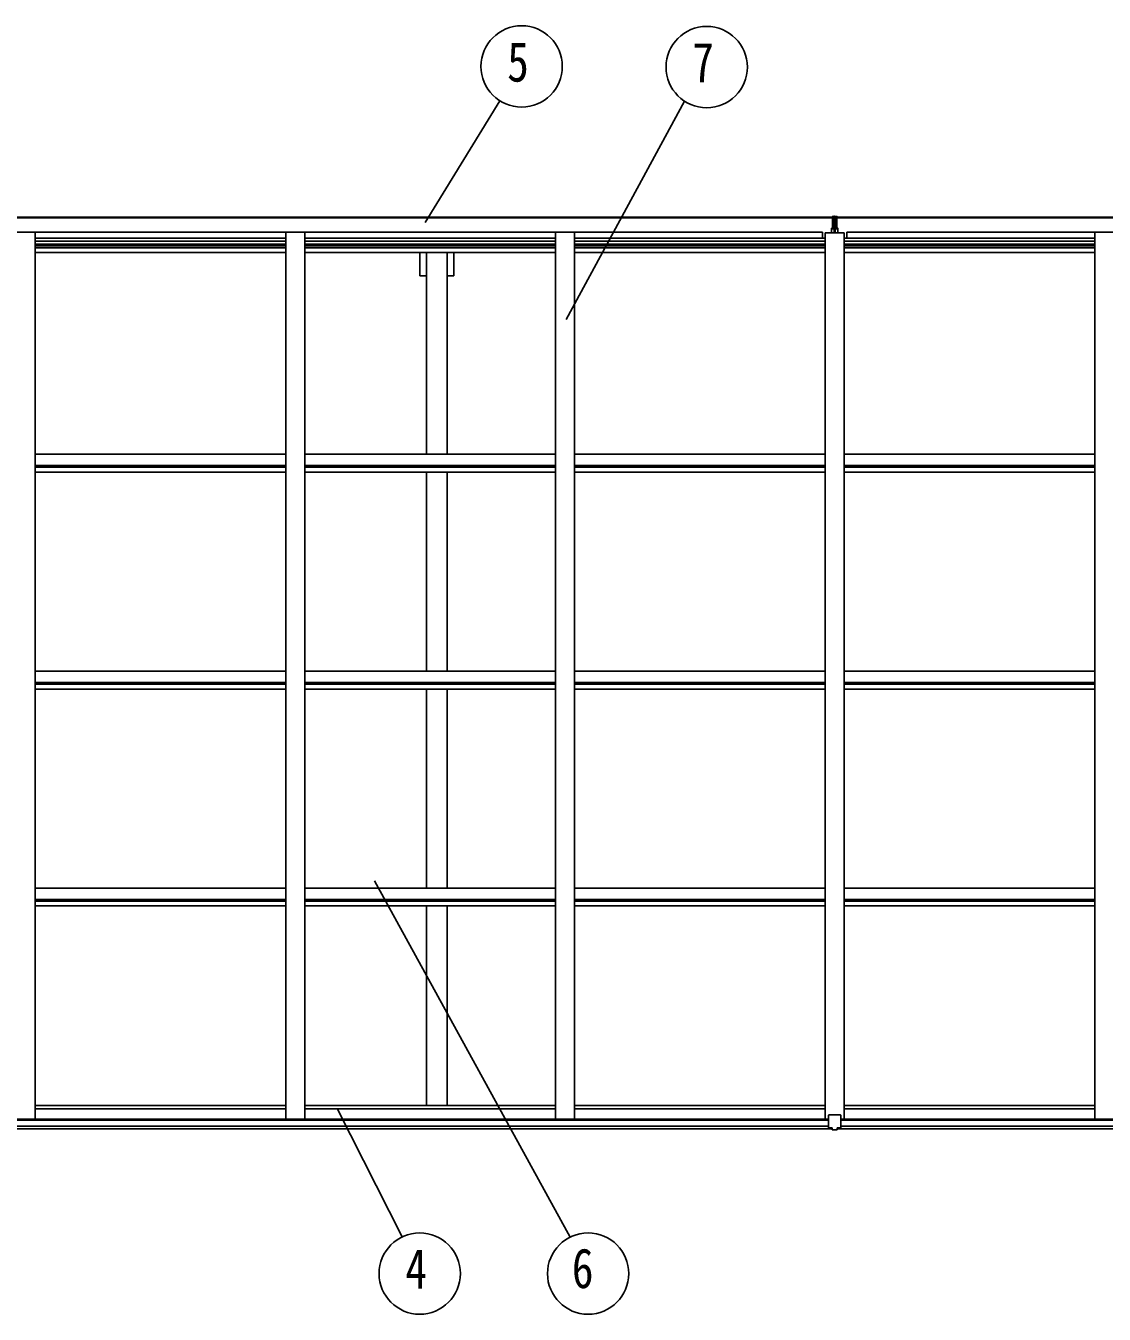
# Model space of a CAD drawing. Units: millimetres, scale not verified. Extents: x -16820 to 16820, y -11880 to 11880.
# Drawn here: x -7554 to -4690, y -1836 to 1586 of the extents above; entities that cross this region are included whole.
import ezdxf
from ezdxf.enums import TextEntityAlignment as Align

# ---------------------------------------------------------------- set-up
doc = ezdxf.new("R2010")
doc.units = ezdxf.units.MM
doc.header["$LTSCALE"] = 60
for name, color, linetype in [('0-4_YKK_13', 4, 'Continuous'), ('0-5_YKK_A1', 4, 'Continuous'), ('0-6_YKK_D', 6, 'Continuous')]:
    doc.layers.add(name, color=color, linetype=linetype)
doc.styles.add('ＭＳ ゴシック', font='')
doc.styles.get('ＭＳ ゴシック').set_extended_font_data('MS Gothic')

msp = doc.modelspace()

# ---------------------------------------------------------------- linework, layer by layer
at = {"layer": '0-4_YKK_13'}
for p, q in [((-5412.67, 1079.82), (-5407.83, 1080.11)), ((-5412.67, 1076.81), (-5412.67, 1079.82)), ((-5407.67, 1077.12), (-5412.67, 1076.81)), ((-5412.67, 1075.32), (-5412.67, 1076.81)), ((-5411.67, 1074.32), (-5407.67, 1074.32)), ((-5411.67, 1072.48), (-5411.67, 1074.32)), ((-5411.67, 1072.48), (-5407.67, 1072.41)), ((-5411.67, 1068.88), (-5411.67, 1072.48)), ((-5411.67, 1068.88), (-5407.67, 1068.82)), ((-5411.67, 1060.65), (-5411.67, 1068.88)), ((-5407.83, 1080.11), (-5406.17, 1080.21)), ((-5406.17, 1077.21), (-5407.67, 1077.12)), ((-5407.67, 1074.32), (-5407.67, 1077.12)), ((-5407.67, 1074.32), (-5407.67, 1063.6)), ((-5407.67, 1063.6), (-5404.67, 1063.6)), ((-5407.67, 1056.53), (-5407.67, 1063.6)), ((-5406.17, 1080.21), (-5406.17, 1077.21)), ((-5399.67, 1076.81), (-5406.17, 1077.21)), ((-5404.67, 1074.32), (-5400.67, 1074.32)), ((-5404.67, 1074.32), (-5404.67, 1063.6)), ((-5404.67, 1072.41), (-5400.67, 1072.41)), ((-5404.67, 1056.53), (-5404.67, 1063.6)), ((-5400.67, 1072.41), (-5400.67, 1074.32)), ((-5399.67, 1075.32), (-5399.67, 1076.81)), ((-5414.67, 1048.75), (-5407.67, 1048.82)), ((-5414.67, 1047.38), (-5407.67, 1047.32)), ((-5414.67, 1035.99), (-5414.67, 1046.88)), ((-5411.67, 1060.65), (-5407.67, 1060.61)), ((-5411.67, 1048.78), (-5411.67, 1060.65)), ((-5407.67, 1056.53), (-5404.67, 1056.53)), ((-5407.67, 1046.89), (-5407.67, 1056.53)), ((-5407.67, 1046.89), (-5404.67, 1046.89)), ((-5407.67, 1039.82), (-5407.67, 1046.89)), ((-5407.67, 1039.82), (-5404.67, 1039.82)), ((-5407.67, 1039.82), (-5407.67, 1035.99)), ((-5404.67, 1046.89), (-5404.67, 1056.53)), ((-5397.67, 1048.25), (-5404.67, 1048.32)), ((-5404.67, 1039.82), (-5404.67, 1046.89)), ((-5404.67, 1039.82), (-5404.67, 1035.99)), ((-5400.67, 1048.78), (-5400.67, 1060.61)), ((-5397.67, 1047.38), (-5397.67, 1048.25)), ((-5397.67, 1035.99), (-5397.67, 1046.88)), ((-5422.67, -1339.9), (-5422.67, -1307.58)), ((-5390.67, -1306.58), (-5421.67, -1306.58)), ((-5389.67, -1339.9), (-5389.67, -1307.58)), ((-5422.67, -1339.9), (-5422.67, -1339.94)), ((-5412.67, -1340.67), (-5421.67, -1340.61)), ((-5399.67, -1340.67), (-5390.67, -1340.61)), ((-5389.67, -1339.9), (-5389.67, -1339.94))]:
    msp.add_line(p, q, dxfattribs=at)
for points in [[(-5406.17, 1080.21), (-5399.67, 1079.82), (-5399.67, 1076.81)], [(-5404.67, 1068.82), (-5400.67, 1068.82), (-5400.67, 1072.41)], [(-5404.67, 1060.61), (-5400.67, 1060.61), (-5400.67, 1068.82)], [(-5407.67, 1048.32), (-5414.67, 1048.25), (-5414.67, 1048.75)], [(-5407.67, 1046.82), (-5414.67, 1046.88), (-5414.67, 1047.38), (-5414.67, 1048.25)], [(-5404.67, 1048.82), (-5397.67, 1048.75), (-5397.67, 1048.25)], [(-5404.67, 1047.32), (-5397.67, 1047.38), (-5397.67, 1046.88), (-5404.67, 1046.82)], [(-5406.17, -1346.1), (-5412.67, -1345.7), (-5412.67, -1340.67)], [(-5406.17, -1346.1), (-5399.67, -1345.7), (-5399.67, -1340.67)]]:
    msp.add_lwpolyline(points, dxfattribs=at)
for centre, start, end in [((-5411.67, 1075.32), 180, 270), ((-5400.67, 1075.32), 270, 0), ((-5421.67, -1307.58), 90, 180), ((-5390.67, -1307.58), 0, 90)]:
    msp.add_arc(centre, 1, start, end, dxfattribs=at)
for centre, major_axis, ratio, start_param, end_param in [((-5407.65, 1077.12), (0.18, -2.99), 0.008711, 3.1415927, 4.7113235), ((-5579.54, 1066.6), (171.87, 10.52), 0.017422, 6.2821194, 6.2831848), ((-5421.67, -1339.91), (1, -0.012), 0.707053, 3.2044821, 4.7211143), ((-5390.67, -1339.91), (-1, -0.012), 0.707053, 1.562071, 3.0787032)]:
    msp.add_ellipse(centre, major_axis=major_axis, ratio=ratio, start_param=start_param, end_param=end_param, dxfattribs=at)
at = {"layer": '0-5_YKK_A1'}
for p, q in [((-10416.67, 1078.1), (-5412.67, 1078.1)), ((-10416.67, 1075.96), (-5412.67, 1075.96)), ((-5399.67, 1078.1), (-395.67, 1078.1)), ((-5399.67, 1075.96), (-395.67, 1075.96)), ((-10385.67, 1037.82), (-5438.67, 1037.82)), ((-7529.17, 1037.8), (-7529.17, -1317.99)), ((-6863.17, 1037.8), (-6863.17, -1317.99)), ((-6813.17, 1037.8), (-6813.17, -1317.99)), ((-6147.17, 1037.8), (-6147.17, -1317.99)), ((-6097.17, 1037.8), (-6097.17, -1317.99)), ((-5438.67, 1022.3), (-5438.67, 1037.82)), ((-5431.17, 1035.99), (-5431.17, -1317.99)), ((-5381.17, 1035.99), (-5431.17, 1035.99)), ((-5381.17, 1035.99), (-5381.17, -1317.99)), ((-5373.67, 1022.3), (-5373.67, 1037.82)), ((-5373.67, 1037.82), (-426.67, 1037.82)), ((-4715.17, 1037.8), (-4715.17, -1317.99)), ((-6863.17, 1022.3), (-7529.17, 1022.3)), ((-6863.17, 1013.91), (-7529.17, 1013.91)), ((-6863.17, 1005.71), (-7529.17, 1005.71)), ((-6863.17, 1001.78), (-7529.17, 1001.78)), ((-6863.17, 996.7), (-7529.17, 996.7)), ((-6147.17, 1022.3), (-6813.17, 1022.3)), ((-6147.17, 1013.91), (-6813.17, 1013.91)), ((-6147.17, 1005.71), (-6813.17, 1005.71)), ((-6147.17, 1001.78), (-6813.17, 1001.78)), ((-6147.17, 996.7), (-6813.17, 996.7)), ((-6097.17, 1022.3), (-5431.17, 1022.3)), ((-6097.17, 1013.91), (-5431.17, 1013.91)), ((-6097.17, 1005.71), (-5431.17, 1005.71)), ((-6097.17, 1001.78), (-5431.17, 1001.78)), ((-6097.17, 996.7), (-5431.17, 996.7)), ((-5381.17, 1022.3), (-4715.17, 1022.3)), ((-5381.17, 1013.91), (-4715.17, 1013.91)), ((-5381.17, 1005.71), (-4715.17, 1005.71)), ((-5381.17, 1001.78), (-4715.17, 1001.78)), ((-5381.17, 996.7), (-4715.17, 996.7)), ((-6863.17, 983.7), (-7529.17, 983.7)), ((-6147.17, 983.7), (-6813.17, 983.7)), ((-6507.37, 922.1), (-6507.37, 983.7)), ((-6489.67, 447.96), (-6489.67, 983.7)), ((-6434.67, 447.96), (-6434.67, 983.7)), ((-6416.97, 922.1), (-6416.97, 983.7)), ((-6097.17, 983.7), (-5431.17, 983.7)), ((-5381.17, 983.7), (-4715.17, 983.7)), ((-6507.37, 922.1), (-6489.67, 922.1)), ((-6434.67, 922.1), (-6416.97, 922.1)), ((-6863.17, 447.96), (-7529.17, 447.96)), ((-6147.2, 447.96), (-6813.17, 447.96)), ((-6097.17, 447.96), (-5431.2, 447.96)), ((-5381.17, 447.96), (-4715.2, 447.96)), ((-6863.17, 418.22), (-7529.17, 418.22)), ((-6863.17, 413.68), (-7529.17, 413.68)), ((-6147.2, 418.22), (-6813.17, 418.22)), ((-6147.2, 413.68), (-6813.17, 413.68)), ((-6097.17, 418.22), (-5431.2, 418.22)), ((-6097.17, 413.68), (-5431.2, 413.68)), ((-5381.17, 418.22), (-4715.2, 418.22)), ((-5381.17, 413.68), (-4715.2, 413.68)), ((-6863.17, 400.66), (-7529.17, 400.66)), ((-6147.2, 400.66), (-6813.17, 400.66)), ((-6489.67, -128.24), (-6489.67, 400.66)), ((-6434.67, -128.24), (-6434.67, 400.66)), ((-6097.17, 400.66), (-5431.2, 400.66)), ((-5381.17, 400.66), (-4715.2, 400.66)), ((-6863.17, -128.12), (-7529.17, -128.12)), ((-6147.2, -128.12), (-6813.17, -128.12)), ((-6097.17, -128.12), (-5431.2, -128.12)), ((-5381.17, -128.12), (-4715.2, -128.12)), ((-6863.17, -157.85), (-7529.17, -157.85)), ((-6863.17, -162.4), (-7529.17, -162.4)), ((-6147.2, -157.85), (-6813.17, -157.85)), ((-6147.2, -162.4), (-6813.17, -162.4)), ((-6097.17, -157.85), (-5431.2, -157.85)), ((-6097.17, -162.4), (-5431.2, -162.4)), ((-5381.17, -157.85), (-4715.2, -157.85)), ((-5381.17, -162.4), (-4715.2, -162.4)), ((-6863.17, -175.41), (-7529.17, -175.41)), ((-6147.2, -175.41), (-6813.17, -175.41)), ((-6489.67, -704.32), (-6489.67, -176.61)), ((-6434.67, -704.32), (-6434.67, -176.61)), ((-6097.17, -175.41), (-5431.2, -175.41)), ((-5381.17, -175.41), (-4715.2, -175.41)), ((-6863.17, -704.19), (-7529.17, -704.19)), ((-6147.2, -704.19), (-6813.17, -704.19)), ((-6097.17, -704.19), (-5431.2, -704.19)), ((-5381.17, -704.19), (-4715.2, -704.19)), ((-6863.17, -733.93), (-7529.17, -733.93)), ((-6863.17, -738.48), (-7529.17, -738.48)), ((-6863.17, -751.49), (-7529.17, -751.49)), ((-6147.2, -733.93), (-6813.17, -733.93)), ((-6147.2, -738.48), (-6813.17, -738.48)), ((-6147.2, -751.49), (-6813.17, -751.49)), ((-6489.67, -1281.82), (-6489.67, -752.68)), ((-6434.67, -1281.82), (-6434.67, -752.68)), ((-6097.17, -733.93), (-5431.2, -733.93)), ((-6097.17, -738.48), (-5431.2, -738.48)), ((-6097.17, -751.49), (-5431.2, -751.49)), ((-5381.17, -733.93), (-4715.2, -733.93)), ((-5381.17, -738.48), (-4715.2, -738.48)), ((-5381.17, -751.49), (-4715.2, -751.49)), ((-6863.17, -1281.82), (-7529.17, -1281.82)), ((-6863.17, -1290.17), (-7529.17, -1290.17)), ((-6147.17, -1281.82), (-6813.17, -1281.82)), ((-6147.17, -1290.17), (-6813.17, -1290.17)), ((-6097.17, -1281.82), (-5431.17, -1281.82)), ((-6097.17, -1290.17), (-5431.17, -1290.17)), ((-5381.17, -1281.82), (-4715.17, -1281.82)), ((-5381.17, -1290.17), (-4715.17, -1290.17)), ((-10413.44, -1317.99), (-5422.67, -1317.99)), ((-10401.67, -1320.25), (-5422.67, -1320.25)), ((-5389.67, -1317.99), (-398.91, -1317.99)), ((-5389.67, -1320.25), (-410.67, -1320.25)), ((-10411.67, -1343.77), (-5412.67, -1343.77)), ((-10401.67, -1335.87), (-5422.67, -1335.87)), ((-5399.67, -1343.77), (-400.67, -1343.77)), ((-5389.67, -1335.87), (-410.67, -1335.87))]:
    msp.add_line(p, q, dxfattribs=at)
at = {"layer": '0-6_YKK_D'}
for p, q in [((-6493.22, 1063.71), (-6295.31, 1387.04)), ((-6118.77, 805.6), (-5804.86, 1385.9)), ((-6628.16, -684.55), (-6108.1, -1630.69)), ((-6726.32, -1291.49), (-6554.49, -1630.29))]:
    msp.add_line(p, q, dxfattribs=at)
for centre in [(-6237.27, 1478.12), (-5745.82, 1476.34), (-6507.9, -1727.72), (-6060.68, -1727.72)]:
    msp.add_circle(centre, 108, dxfattribs=at)

# ---------------------------------------------------------------- texts
at = {"layer": '0-6_YKK_D', "style": 'ＭＳ ゴシック', "width": 0.8}
for s, p in [('5', (-6275.67, 1406.12)), ('7', (-5784.22, 1404.34)), ('4', (-6546.3, -1799.72)), ('6', (-6103.98, -1797.89))]:
    msp.add_text(s, height=105.6, dxfattribs=at).set_placement(p, align=Align.BOTTOM_LEFT)

doc.saveas('drawing.dxf')
